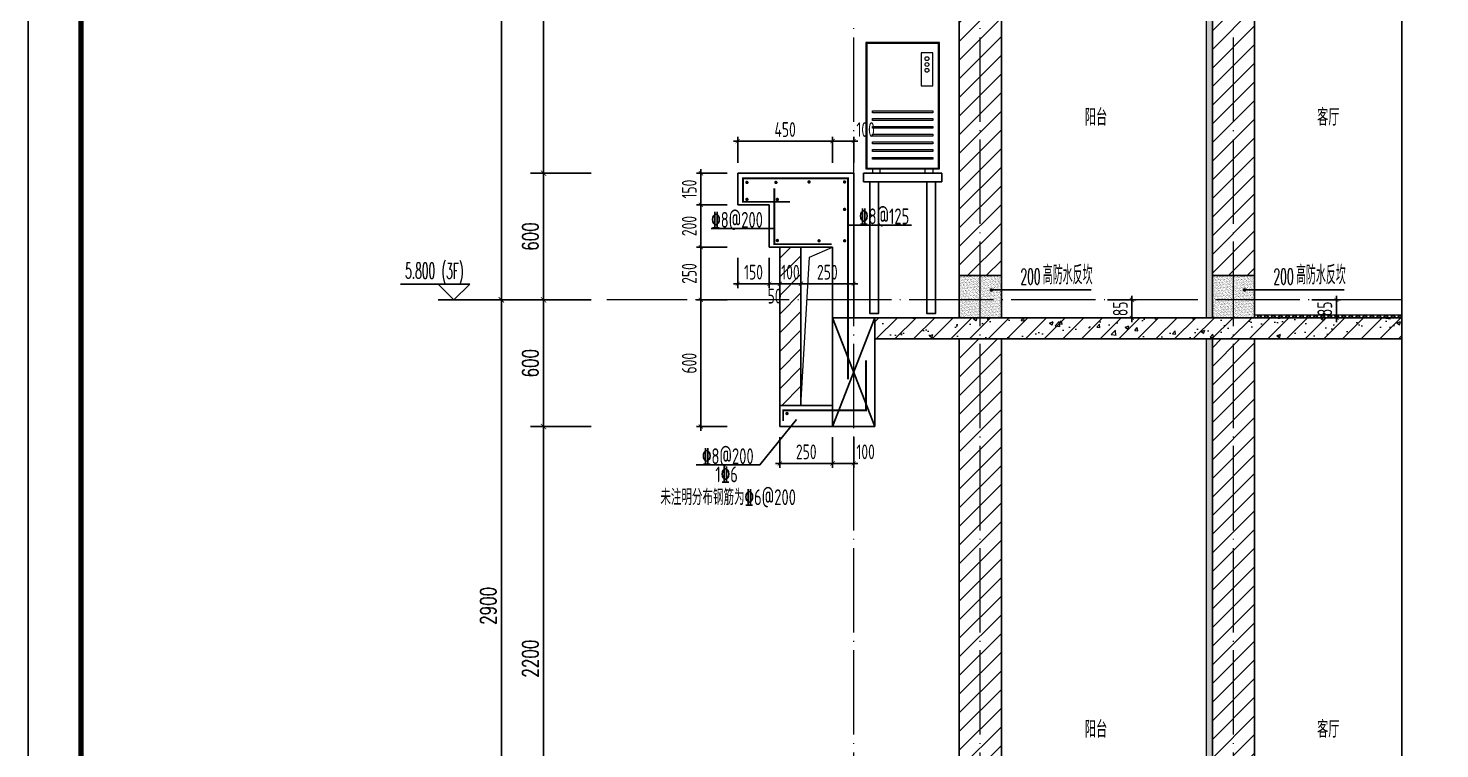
# Model space of a CAD drawing. Extents: x -461650 to 361314, y 245336 to 769729.
# Drawn here: x 254754 to 261445, y 663796 to 667210 of the extents above; entities that cross this region are included whole.
import ezdxf

# ---------------------------------------------------------------- set-up
doc = ezdxf.new("R2010")
doc.units = 0
doc.header["$LTSCALE"] = 1000
doc.linetypes.add('DOTE', pattern=[2.42, 2, -0.2, 0.02, -0.2])
doc.layers.get('0').update_dxf_attribs({"linetype": 'CONTINUOUS'})
doc.layers.get('DEFPOINTS').update_dxf_attribs({"linetype": 'CONTINUOUS'})
for name, color, linetype in [('DIM', 2, 'CONTINUOUS'), ('DIM_ELEV', 3, 'CONTINUOUS'), ('DIM_IDEN', 67, 'CONTINUOUS'), ('DIM_SYMB', 3, 'CONTINUOUS'), ('PUB_DIM', 3, 'CONTINUOUS'), ('PUB_TEXT', 2, 'CONTINUOUS'), ('REIN', 6, 'CONTINUOUS'), ('S-大样-砼线', 7, 'CONTINUOUS'), ('S-引出线', 40, 'CONTINUOUS'), ('TEXT', 2, 'CONTINUOUS'), ('WALL', 5, 'CONTINUOUS'), ('yichutu', 7, 'CONTINUOUS'), ('空调外机', 8, 'CONTINUOUS'), ('立面-看线', 251, 'CONTINUOUS')]:
    doc.layers.add(name, color=color, linetype=linetype)
for name, color, linetype, lineweight in [('DOTE', 19, 'DOTE', 9), ('PUB_HATCH', 8, 'CONTINUOUS', 9), ('图框', 9, 'CONTINUOUS', 18), ('平面-空调室外机', 143, 'CONTINUOUS', 9), ('立面-洞口示意', 152, 'CONTINUOUS', 13)]:
    doc.layers.add(name, color=color, linetype=linetype, lineweight=lineweight)
doc.styles.add('_TCH_DIM', font='SIMPLEX.shx', dxfattribs={"width": 0.7, "bigfont": 'GBCBIG.shx'})
doc.styles.add('_TCH_DIM_T3', font='SIMPLEX', dxfattribs={"width": 0.705882, "bigfont": 'GBCBIG'})
doc.styles.add('DIM_FONT_T3', font='SIMPLEX', dxfattribs={"width": 0.705882, "bigfont": 'GBCBIG'})
doc.styles.add('TSSD_DIMENSION', font='Tssdeng.shx', dxfattribs={"width": 0.7, "bigfont": 'tssdchn.shx'})
doc.styles.add('TSSD_REIN', font='tssdeng.shx', dxfattribs={"width": 0.7, "height": 300, "bigfont": 'tssdchn.shx'})
doc.dimstyles.new('_TCH_ARCH&&25', dxfattribs={"dimtxt": 74.375, "dimasz": 25, "dimexe": 62.5, "dimexo": 75, "dimgap": 25, "dimtad": 1, "dimdec": 0, "dimzin": 0, "dimdsep": 46, "dimtxsty": '_TCH_DIM_T3', "dimblk": 'ARCHTICK', "dimcen": 0.09, "dimclrt": 7, "dimazin": 0, "dimtfac": 1, "dimtdec": 0, "dimtix": 1, "dimtmove": 2, "dimatfit": 3, "dimldrblk": 'ARCHTICK', "dimfxl": 0, "dimtolj": 1, "dimtzin": 0, "dimarcsym": 0})
doc.dimstyles.new('TSSD_20_20', dxfattribs={"dimtxt": 60, "dimasz": 20, "dimexe": 20, "dimexo": 50, "dimgap": 20, "dimtad": 1, "dimdec": 0, "dimzin": 0, "dimdsep": 46, "dimtxsty": 'TSSD_DIMENSION', "dimblk": 'ARCHTICK', "dimblk1": 'ARCHTICK', "dimblk2": 'ARCHTICK', "dimcen": 0, "dimdle": 20, "dimclrt": 7, "dimadec": 0, "dimazin": 0, "dimtfac": 1, "dimtdec": 0, "dimtix": 1, "dimtmove": 2, "dimatfit": 3, "dimfxl": 0, "dimtolj": 1, "dimtzin": 0, "dimarcsym": 0})
pattern_1 = [(45, (-737876.647, 828610.89), (-44.1941915, 44.1941915), [])]

# ---------------------------------------------------------------- blocks, each defined once
blk = doc.blocks.new('GFDDDDRG')
at = {"layer": '图框'}
blk.add_lwpolyline([(923310, -107437), (923310, -159999), (893610, -159999), (893610, -107437)], close=True, dxfattribs=at)
blk.add_lwpolyline([(923310, -107437), (923310, -159999), (893610, -159999), (893610, -107437)], close=True, dxfattribs=at)
at = {"layer": '图框', "const_width": 50}
blk.add_lwpolyline([(894110, -159499), (922810, -159499), (922810, -108687), (894110, -108687)], close=True, dxfattribs=at)
blk = doc.blocks.new('kongtiao')
for p, q in [((-338.7, 49), (-338.7, -550.8)), ((11, 49), (-338.7, 49)), ((-334.1, 44.4), (-334.1, -546.2)), ((6.4, 44.4), (-334.1, 44.4)), ((6.4, -546.2), (6.4, 44.4)), ((11, -550.8), (11, 49)), ((-76.2, -0.5), (-76.2, -156.5)), ((-21.1, -0.5), (-76.2, -0.5)), ((-21.1, -156.5), (-21.1, -0.5)), ((-76.2, -156.5), (-21.1, -156.5)), ((-338.7, -550.8), (11, -550.8)), ((-334.1, -546.2), (6.4, -546.2)), ((-306.6, -550.8), (-306.6, -571.2)), ((-306.6, -571.2), (-269.8, -571.2)), ((-269.8, -571.2), (-269.8, -550.8)), ((-57.9, -571.2), (-57.9, -550.8)), ((-21.1, -571.2), (-57.9, -571.2)), ((-21.1, -550.8), (-21.1, -571.2))]:
    blk.add_line(p, q)
for points in [[(-306.6, -275.4), (-21.1, -275.4), (-21.1, -284.6), (-306.6, -284.6)], [(-306.6, -312.1), (-21.1, -312.1), (-21.1, -321.3), (-306.6, -321.3)], [(-306.6, -348.8), (-21.1, -348.8), (-21.1, -358), (-306.6, -358)], [(-306.6, -385.6), (-21.1, -385.6), (-21.1, -394.7), (-306.6, -394.7)], [(-306.6, -422.3), (-21.1, -422.3), (-21.1, -431.5), (-306.6, -431.5)], [(-306.6, -459), (-21.1, -459), (-21.1, -468.2), (-306.6, -468.2)], [(-306.6, -495.7), (-21.1, -495.7), (-21.1, -504.9), (-306.6, -504.9)]]:
    blk.add_lwpolyline(points, close=True)
for centre in [(-48.7, -28), (-48.7, -55.6), (-48.7, -83.1)]:
    blk.add_circle(centre, 9.18)
blk = doc.blocks.new('yct-1051-594-26275-14850-25-1002.0')
at = {"layer": 'yichutu', "color": 7}
blk.add_lwpolyline([(0, 0), (0, 14850), (26275, 14850), (26275, 0)], close=True, dxfattribs=at)
blk = doc.blocks.new('_ArchTick')
at = {"color": 0, "linetype": 'ByBlock', "const_width": 0.15}
blk.add_lwpolyline([(-0.5, -0.5), (0.5, 0.5)], dxfattribs=at)
blk = doc.blocks.new('*D1031')
at = {"layer": 'DEFPOINTS', "color": 0}
for p in [(258566.7, 666675.3), (258116.7, 666523), (258566.7, 666523)]:
    blk.add_point(p, dxfattribs=at)
at = {"layer": 'DIM', "color": 0, "lineweight": -2}
for p, q in [((258096.7, 666675.3), (258586.7, 666675.3)), ((258116.7, 666573), (258116.7, 666695.3)), ((258566.7, 666573), (258566.7, 666695.3))]:
    blk.add_line(p, q, dxfattribs=at)
at = {"layer": 'DIM', "color": 0, "lineweight": -2, "xscale": 20, "yscale": 20, "zscale": 20, "rotation": 180}
blk.add_blockref('_ArchTick', (258116.7, 666675.3), dxfattribs=at)
at = {"layer": 'DIM', "color": 0, "lineweight": -2, "xscale": 20, "yscale": 20, "zscale": 20}
blk.add_blockref('_ArchTick', (258566.7, 666675.3), dxfattribs=at)
at = {"layer": 'DIM', "color": 7, "insert": (258341.7, 666730.3), "char_height": 70, "attachment_point": 5, "style": 'TSSD_DIMENSION'}
blk.add_mtext('\\A1;450', dxfattribs=at)
blk = doc.blocks.new('*D1032')
at = {"layer": 'DEFPOINTS', "color": 0}
for p in [(258666.7, 666675.3), (258566.7, 666523), (258666.7, 666523)]:
    blk.add_point(p, dxfattribs=at)
at = {"layer": 'DIM', "color": 0, "lineweight": -2}
for p, q in [((258546.7, 666675.3), (258686.7, 666675.3)), ((258566.7, 666573), (258566.7, 666695.3)), ((258666.7, 666573), (258666.7, 666695.3))]:
    blk.add_line(p, q, dxfattribs=at)
at = {"layer": 'DIM', "color": 0, "lineweight": -2, "xscale": 20, "yscale": 20, "zscale": 20, "rotation": 180}
blk.add_blockref('_ArchTick', (258566.7, 666675.3), dxfattribs=at)
at = {"layer": 'DIM', "color": 0, "lineweight": -2, "xscale": 20, "yscale": 20, "zscale": 20}
blk.add_blockref('_ArchTick', (258666.7, 666675.3), dxfattribs=at)
at = {"layer": 'DIM', "color": 7, "insert": (258723.1, 666730.3), "char_height": 70, "attachment_point": 5, "style": 'TSSD_DIMENSION'}
blk.add_mtext('\\A1;100', dxfattribs=at)
blk = doc.blocks.new('*D1033')
at = {"layer": 'DEFPOINTS', "color": 0}
for p in [(258116.7, 666173), (258266.7, 666173), (258266.7, 665999.3)]:
    blk.add_point(p, dxfattribs=at)
at = {"layer": 'DIM', "color": 0, "lineweight": -2}
for p, q in [((258116.7, 666123), (258116.7, 665979.3)), ((258266.7, 666123), (258266.7, 665979.3)), ((258096.7, 665999.3), (258286.7, 665999.3))]:
    blk.add_line(p, q, dxfattribs=at)
at = {"layer": 'DIM', "color": 0, "lineweight": -2, "xscale": 20, "yscale": 20, "zscale": 20, "rotation": 180}
blk.add_blockref('_ArchTick', (258116.7, 665999.3), dxfattribs=at)
at = {"layer": 'DIM', "color": 0, "lineweight": -2, "xscale": 20, "yscale": 20, "zscale": 20}
blk.add_blockref('_ArchTick', (258266.7, 665999.3), dxfattribs=at)
at = {"layer": 'DIM', "color": 7, "insert": (258191.7, 666054.3), "char_height": 70, "attachment_point": 5, "style": 'TSSD_DIMENSION'}
blk.add_mtext('\\A1;150', dxfattribs=at)
blk = doc.blocks.new('*D1034')
at = {"layer": 'DEFPOINTS', "color": 0}
for p in [(258266.7, 666173), (258316.7, 666173), (258316.7, 665999.3)]:
    blk.add_point(p, dxfattribs=at)
at = {"layer": 'DIM', "color": 0, "lineweight": -2}
for p, q in [((258266.7, 666123), (258266.7, 665979.3)), ((258316.7, 666123), (258316.7, 665979.3)), ((258246.7, 665999.3), (258336.7, 665999.3))]:
    blk.add_line(p, q, dxfattribs=at)
at = {"layer": 'DIM', "color": 0, "lineweight": -2, "xscale": 20, "yscale": 20, "zscale": 20, "rotation": 180}
blk.add_blockref('_ArchTick', (258266.7, 665999.3), dxfattribs=at)
at = {"layer": 'DIM', "color": 0, "lineweight": -2, "xscale": 20, "yscale": 20, "zscale": 20}
blk.add_blockref('_ArchTick', (258316.7, 665999.3), dxfattribs=at)
at = {"layer": 'DIM', "color": 7, "insert": (258291.7, 665940.9), "char_height": 70, "attachment_point": 5, "style": 'TSSD_DIMENSION'}
blk.add_mtext('\\A1;50', dxfattribs=at)
blk = doc.blocks.new('*D1035')
at = {"layer": 'DEFPOINTS', "color": 0}
for p in [(258316.7, 666173), (258416.7, 666173), (258416.7, 665999.3)]:
    blk.add_point(p, dxfattribs=at)
at = {"layer": 'DIM', "color": 0, "lineweight": -2}
for p, q in [((258316.7, 666123), (258316.7, 665979.3)), ((258416.7, 666123), (258416.7, 665979.3)), ((258316.7, 665999.3), (258296.7, 665999.3)), ((258316.7, 665999.3), (258416.7, 665999.3)), ((258416.7, 665999.3), (258436.7, 665999.3))]:
    blk.add_line(p, q, dxfattribs=at)
at = {"layer": 'DIM', "color": 0, "lineweight": -2, "xscale": 20, "yscale": 20, "zscale": 20}
blk.add_blockref('_ArchTick', (258316.7, 665999.3), dxfattribs=at)
at = {"layer": 'DIM', "color": 0, "lineweight": -2, "xscale": 20, "yscale": 20, "zscale": 20, "rotation": 180}
blk.add_blockref('_ArchTick', (258416.7, 665999.3), dxfattribs=at)
at = {"layer": 'DIM', "color": 7, "insert": (258366.7, 666054.3), "char_height": 70, "attachment_point": 5, "style": 'TSSD_DIMENSION'}
blk.add_mtext('\\A1;100', dxfattribs=at)
blk = doc.blocks.new('*D1036')
at = {"layer": 'DEFPOINTS', "color": 0}
for p in [(258416.7, 666173), (258666.7, 666173), (258666.7, 665999.3)]:
    blk.add_point(p, dxfattribs=at)
at = {"layer": 'DIM', "color": 0, "lineweight": -2}
for p, q in [((258416.7, 666123), (258416.7, 665979.3)), ((258666.7, 666123), (258666.7, 665979.3)), ((258396.7, 665999.3), (258686.7, 665999.3))]:
    blk.add_line(p, q, dxfattribs=at)
at = {"layer": 'DIM', "color": 0, "lineweight": -2, "xscale": 20, "yscale": 20, "zscale": 20, "rotation": 180}
blk.add_blockref('_ArchTick', (258416.7, 665999.3), dxfattribs=at)
at = {"layer": 'DIM', "color": 0, "lineweight": -2, "xscale": 20, "yscale": 20, "zscale": 20}
blk.add_blockref('_ArchTick', (258666.7, 665999.3), dxfattribs=at)
at = {"layer": 'DIM', "color": 7, "insert": (258541.7, 666054.3), "char_height": 70, "attachment_point": 5, "style": 'TSSD_DIMENSION'}
blk.add_mtext('\\A1;250', dxfattribs=at)
blk = doc.blocks.new('*D1037')
at = {"layer": 'DEFPOINTS', "color": 0}
for p in [(258316.7, 665323), (258566.7, 665323), (258566.7, 665147.9)]:
    blk.add_point(p, dxfattribs=at)
at = {"layer": 'DIM', "color": 0, "lineweight": -2}
for p, q in [((258316.7, 665273), (258316.7, 665127.9)), ((258566.7, 665273), (258566.7, 665127.9)), ((258296.7, 665147.9), (258586.7, 665147.9))]:
    blk.add_line(p, q, dxfattribs=at)
at = {"layer": 'DIM', "color": 0, "lineweight": -2, "xscale": 20, "yscale": 20, "zscale": 20, "rotation": 180}
blk.add_blockref('_ArchTick', (258316.7, 665147.9), dxfattribs=at)
at = {"layer": 'DIM', "color": 0, "lineweight": -2, "xscale": 20, "yscale": 20, "zscale": 20}
blk.add_blockref('_ArchTick', (258566.7, 665147.9), dxfattribs=at)
at = {"layer": 'DIM', "color": 7, "insert": (258441.7, 665202.9), "char_height": 70, "attachment_point": 5, "style": 'TSSD_DIMENSION'}
blk.add_mtext('\\A1;250', dxfattribs=at)
blk = doc.blocks.new('*D1038')
at = {"layer": 'DEFPOINTS', "color": 0}
for p in [(258566.7, 665323), (258666.7, 665323), (258666.7, 665147.9)]:
    blk.add_point(p, dxfattribs=at)
at = {"layer": 'DIM', "color": 0, "lineweight": -2}
for p, q in [((258566.7, 665273), (258566.7, 665127.9)), ((258666.7, 665273), (258666.7, 665127.9)), ((258546.7, 665147.9), (258686.7, 665147.9))]:
    blk.add_line(p, q, dxfattribs=at)
at = {"layer": 'DIM', "color": 0, "lineweight": -2, "xscale": 20, "yscale": 20, "zscale": 20, "rotation": 180}
blk.add_blockref('_ArchTick', (258566.7, 665147.9), dxfattribs=at)
at = {"layer": 'DIM', "color": 0, "lineweight": -2, "xscale": 20, "yscale": 20, "zscale": 20}
blk.add_blockref('_ArchTick', (258666.7, 665147.9), dxfattribs=at)
at = {"layer": 'DIM', "color": 7, "insert": (258723.2, 665202.9), "char_height": 70, "attachment_point": 5, "style": 'TSSD_DIMENSION'}
blk.add_mtext('\\A1;100', dxfattribs=at)
blk = doc.blocks.new('*D1039')
at = {"layer": 'DEFPOINTS', "color": 0}
for p in [(257942.1, 666523), (258116.7, 666523), (258116.7, 666373)]:
    blk.add_point(p, dxfattribs=at)
at = {"layer": 'DIM', "color": 0, "lineweight": -2}
for p, q in [((257942.1, 666353), (257942.1, 666543)), ((258066.7, 666523), (257922.1, 666523)), ((258066.7, 666373), (257922.1, 666373))]:
    blk.add_line(p, q, dxfattribs=at)
at = {"layer": 'DIM', "color": 0, "lineweight": -2, "xscale": 20, "yscale": 20, "zscale": 20}
for p, rotation in [((257942.1, 666523), 90), ((257942.1, 666373), 270)]:
    blk.add_blockref('_ArchTick', p, dxfattribs=dict(at, rotation=rotation))
at = {"layer": 'DIM', "color": 7, "insert": (257887.1, 666448), "char_height": 70, "attachment_point": 5, "rotation": 90, "style": 'TSSD_DIMENSION'}
blk.add_mtext('\\A1;150', dxfattribs=at)
blk = doc.blocks.new('*D1040')
at = {"layer": 'DEFPOINTS', "color": 0}
for p in [(257942.1, 666373), (258116.7, 666373), (258116.7, 666173)]:
    blk.add_point(p, dxfattribs=at)
at = {"layer": 'DIM', "color": 0, "lineweight": -2}
for p, q in [((258066.7, 666373), (257922.1, 666373)), ((257942.1, 666153), (257942.1, 666393)), ((258066.7, 666173), (257922.1, 666173))]:
    blk.add_line(p, q, dxfattribs=at)
at = {"layer": 'DIM', "color": 0, "lineweight": -2, "xscale": 20, "yscale": 20, "zscale": 20}
for p, rotation in [((257942.1, 666373), 90), ((257942.1, 666173), 270)]:
    blk.add_blockref('_ArchTick', p, dxfattribs=dict(at, rotation=rotation))
at = {"layer": 'DIM', "color": 7, "insert": (257887.1, 666273), "char_height": 70, "attachment_point": 5, "rotation": 90, "style": 'TSSD_DIMENSION'}
blk.add_mtext('\\A1;200', dxfattribs=at)
blk = doc.blocks.new('*D1041')
at = {"layer": 'DEFPOINTS', "color": 0}
for p in [(257942.1, 666173), (258116.7, 666173), (258116.7, 665923)]:
    blk.add_point(p, dxfattribs=at)
at = {"layer": 'DIM', "color": 0, "lineweight": -2}
for p, q in [((258066.7, 666173), (257922.1, 666173)), ((257942.1, 665903), (257942.1, 666193)), ((258066.7, 665923), (257922.1, 665923))]:
    blk.add_line(p, q, dxfattribs=at)
at = {"layer": 'DIM', "color": 0, "lineweight": -2, "xscale": 20, "yscale": 20, "zscale": 20}
for p, rotation in [((257942.1, 666173), 90), ((257942.1, 665923), 270)]:
    blk.add_blockref('_ArchTick', p, dxfattribs=dict(at, rotation=rotation))
at = {"layer": 'DIM', "color": 7, "insert": (257887.1, 666048), "char_height": 70, "attachment_point": 5, "rotation": 90, "style": 'TSSD_DIMENSION'}
blk.add_mtext('\\A1;250', dxfattribs=at)
blk = doc.blocks.new('*D1042')
at = {"layer": 'DEFPOINTS', "color": 0}
for p in [(257942.1, 665923), (258116.7, 665923), (258116.7, 665323)]:
    blk.add_point(p, dxfattribs=at)
at = {"layer": 'DIM', "color": 0, "lineweight": -2}
for p, q in [((257942.1, 665303), (257942.1, 665943)), ((258066.7, 665923), (257922.1, 665923)), ((258066.7, 665323), (257922.1, 665323))]:
    blk.add_line(p, q, dxfattribs=at)
at = {"layer": 'DIM', "color": 0, "lineweight": -2, "xscale": 20, "yscale": 20, "zscale": 20}
for p, rotation in [((257942.1, 665923), 90), ((257942.1, 665323), 270)]:
    blk.add_blockref('_ArchTick', p, dxfattribs=dict(at, rotation=rotation))
at = {"layer": 'DIM', "color": 7, "insert": (257887.1, 665623), "char_height": 70, "attachment_point": 5, "rotation": 90, "style": 'TSSD_DIMENSION'}
blk.add_mtext('\\A1;600', dxfattribs=at)
blk = doc.blocks.new('*D1049')
at = {"layer": 'DEFPOINTS', "color": 0}
for p in [(259819.4, 665923), (259985.3, 665923), (259819.4, 665838)]:
    blk.add_point(p, dxfattribs=at)
at = {"layer": 'DIM', "color": 0, "lineweight": -2}
for p, q in [((259985.3, 665923), (259985.3, 665943)), ((259869.4, 665923), (260005.3, 665923)), ((259985.3, 665838), (259985.3, 665923)), ((259869.4, 665838), (260005.3, 665838)), ((259985.3, 665838), (259985.3, 665818))]:
    blk.add_line(p, q, dxfattribs=at)
at = {"layer": 'DIM', "color": 0, "lineweight": -2, "xscale": 20, "yscale": 20, "zscale": 20}
for p, rotation in [((259985.3, 665923), 270), ((259985.3, 665838), 90)]:
    blk.add_blockref('_ArchTick', p, dxfattribs=dict(at, rotation=rotation))
at = {"layer": 'DIM', "color": 7, "insert": (259930.3, 665880.5), "char_height": 70, "attachment_point": 5, "rotation": 90, "style": 'TSSD_DIMENSION'}
blk.add_mtext('\\A1;85', dxfattribs=at)
blk = doc.blocks.new('*D1050')
at = {"layer": 'DEFPOINTS', "color": 0}
for p in [(260788.7, 665923), (260954.6, 665923), (260788.7, 665838)]:
    blk.add_point(p, dxfattribs=at)
at = {"layer": 'DIM', "color": 0, "lineweight": -2}
for p, q in [((260954.6, 665923), (260954.6, 665943)), ((260838.7, 665923), (260974.6, 665923)), ((260954.6, 665838), (260954.6, 665923)), ((260838.7, 665838), (260974.6, 665838)), ((260954.6, 665838), (260954.6, 665818))]:
    blk.add_line(p, q, dxfattribs=at)
at = {"layer": 'DIM', "color": 0, "lineweight": -2, "xscale": 20, "yscale": 20, "zscale": 20}
for p, rotation in [((260954.6, 665923), 270), ((260954.6, 665838), 90)]:
    blk.add_blockref('_ArchTick', p, dxfattribs=dict(at, rotation=rotation))
at = {"layer": 'DIM', "color": 7, "insert": (260899.6, 665880.5), "char_height": 70, "attachment_point": 5, "rotation": 90, "style": 'TSSD_DIMENSION'}
blk.add_mtext('\\A1;85', dxfattribs=at)
blk = doc.blocks.new('*D1101')
at = {"layer": 'DEFPOINTS', "color": 0}
for p in [(257196.5, 665323), (257496.5, 665323), (257496.5, 663123)]:
    blk.add_point(p, dxfattribs=at)
at = {"layer": 'PUB_DIM', "color": 0, "lineweight": -2}
for p, q in [((257421.5, 665323), (257134, 665323)), ((257196.5, 663123), (257196.5, 665323)), ((257421.5, 663123), (257134, 663123))]:
    blk.add_line(p, q, dxfattribs=at)
at = {"layer": 'PUB_DIM', "color": 0, "lineweight": -2, "xscale": 25, "yscale": 25, "zscale": 25}
for p, rotation in [((257196.5, 665323), 90), ((257196.5, 663123), 270)]:
    blk.add_blockref('_ArchTick', p, dxfattribs=dict(at, rotation=rotation))
at = {"layer": 'PUB_DIM', "color": 7, "insert": (257134.3, 664223), "char_height": 74.38, "attachment_point": 5, "rotation": 90, "style": '_TCH_DIM_T3'}
blk.add_mtext('\\A1;2200', dxfattribs=at)
blk = doc.blocks.new('*D1102')
at = {"layer": 'DEFPOINTS', "color": 0}
for p in [(257196.5, 665923), (257496.5, 665923), (257496.5, 665323)]:
    blk.add_point(p, dxfattribs=at)
at = {"layer": 'PUB_DIM', "color": 0, "lineweight": -2}
for p, q in [((257421.5, 665923), (257134, 665923)), ((257196.5, 665323), (257196.5, 665923)), ((257421.5, 665323), (257134, 665323))]:
    blk.add_line(p, q, dxfattribs=at)
at = {"layer": 'PUB_DIM', "color": 0, "lineweight": -2, "xscale": 25, "yscale": 25, "zscale": 25}
for p, rotation in [((257196.5, 665923), 90), ((257196.5, 665323), 270)]:
    blk.add_blockref('_ArchTick', p, dxfattribs=dict(at, rotation=rotation))
at = {"layer": 'PUB_DIM', "color": 7, "insert": (257134.3, 665623), "char_height": 74.38, "attachment_point": 5, "rotation": 90, "style": '_TCH_DIM_T3'}
blk.add_mtext('\\A1;600', dxfattribs=at)
blk = doc.blocks.new('*D1103')
at = {"layer": 'DEFPOINTS', "color": 0}
for p in [(257196.5, 666523), (257496.5, 666523), (257496.5, 665923)]:
    blk.add_point(p, dxfattribs=at)
at = {"layer": 'PUB_DIM', "color": 0, "lineweight": -2}
for p, q in [((257421.5, 666523), (257134, 666523)), ((257196.5, 665923), (257196.5, 666523)), ((257421.5, 665923), (257134, 665923))]:
    blk.add_line(p, q, dxfattribs=at)
at = {"layer": 'PUB_DIM', "color": 0, "lineweight": -2, "xscale": 25, "yscale": 25, "zscale": 25}
for p, rotation in [((257196.5, 666523), 90), ((257196.5, 665923), 270)]:
    blk.add_blockref('_ArchTick', p, dxfattribs=dict(at, rotation=rotation))
at = {"layer": 'PUB_DIM', "color": 7, "insert": (257134.3, 666223), "char_height": 74.38, "attachment_point": 5, "rotation": 90, "style": '_TCH_DIM_T3'}
blk.add_mtext('\\A1;600', dxfattribs=at)
blk = doc.blocks.new('*D1104')
at = {"layer": 'DEFPOINTS', "color": 0}
for p in [(257196.5, 668223), (257496.5, 668223), (257496.5, 666523)]:
    blk.add_point(p, dxfattribs=at)
at = {"layer": 'PUB_DIM', "color": 0, "lineweight": -2}
for p, q in [((257421.5, 668223), (257134, 668223)), ((257196.5, 666523), (257196.5, 668223)), ((257421.5, 666523), (257134, 666523))]:
    blk.add_line(p, q, dxfattribs=at)
at = {"layer": 'PUB_DIM', "color": 0, "lineweight": -2, "xscale": 25, "yscale": 25, "zscale": 25}
for p, rotation in [((257196.5, 668223), 90), ((257196.5, 666523), 270)]:
    blk.add_blockref('_ArchTick', p, dxfattribs=dict(at, rotation=rotation))
at = {"layer": 'PUB_DIM', "color": 7, "insert": (257134.3, 667373), "char_height": 74.38, "attachment_point": 5, "rotation": 90, "style": '_TCH_DIM_T3'}
blk.add_mtext('\\A1;1700', dxfattribs=at)
blk = doc.blocks.new('*D1118')
at = {"layer": 'DEFPOINTS', "color": 0}
for p in [(256996.5, 665923), (257496.5, 665923), (257496.5, 663023)]:
    blk.add_point(p, dxfattribs=at)
at = {"layer": 'PUB_DIM', "color": 0, "lineweight": -2}
for p, q in [((257421.5, 665923), (256934, 665923)), ((256996.5, 663023), (256996.5, 665923)), ((257421.5, 663023), (256934, 663023))]:
    blk.add_line(p, q, dxfattribs=at)
at = {"layer": 'PUB_DIM', "color": 0, "lineweight": -2, "xscale": 25, "yscale": 25, "zscale": 25}
for p, rotation in [((256996.5, 665923), 90), ((256996.5, 663023), 270)]:
    blk.add_blockref('_ArchTick', p, dxfattribs=dict(at, rotation=rotation))
at = {"layer": 'PUB_DIM', "color": 7, "insert": (256934.3, 664473), "char_height": 74.38, "attachment_point": 5, "rotation": 90, "style": '_TCH_DIM_T3'}
blk.add_mtext('\\A1;2900', dxfattribs=at)
blk = doc.blocks.new('*D1119')
at = {"layer": 'DEFPOINTS', "color": 0}
for p in [(256996.5, 668823), (257496.5, 668823), (257496.5, 665923)]:
    blk.add_point(p, dxfattribs=at)
at = {"layer": 'PUB_DIM', "color": 0, "lineweight": -2}
for p, q in [((257421.5, 668823), (256934, 668823)), ((256996.5, 665923), (256996.5, 668823)), ((257421.5, 665923), (256934, 665923))]:
    blk.add_line(p, q, dxfattribs=at)
at = {"layer": 'PUB_DIM', "color": 0, "lineweight": -2, "xscale": 25, "yscale": 25, "zscale": 25}
for p, rotation in [((256996.5, 668823), 90), ((256996.5, 665923), 270)]:
    blk.add_blockref('_ArchTick', p, dxfattribs=dict(at, rotation=rotation))
at = {"layer": 'PUB_DIM', "color": 7, "insert": (256934.3, 667373), "char_height": 74.38, "attachment_point": 5, "rotation": 90, "style": '_TCH_DIM_T3'}
blk.add_mtext('\\A1;2900', dxfattribs=at)
blk = doc.blocks.new('20210810.12105273')
at = {"layer": 'REIN', "const_width": 9}
for points in [[(67788.7, -102597.6), (67566.6, -102597.6), (67566.6, -102486.3), (68064.3, -102486.3), (68064.3, -103438.9)], [(67714.9, -102534.6), (67714.9, -102798.3), (67987.2, -102798.3)], [(67756.7, -103636.2), (67756.7, -103585.8), (68148.8, -103585.8), (68148.8, -103348.9)]]:
    blk.add_lwpolyline(points, dxfattribs=at)
at = {"layer": 'REIN', "const_width": 8}
for points in [[(67580.8, -102505.9, 1), (67588.8, -102505.9, 1)], [(67718.3, -102505.9, 1), (67726.3, -102505.9, 1)], [(67875.2, -102503.6, 1), (67883.2, -102503.6, 1)], [(68043.7, -102503.6, 1), (68051.7, -102503.6, 1)], [(67580.8, -102586.3, 1), (67588.8, -102586.3, 1)], [(67725, -102586.3, 1), (67733, -102586.3, 1)], [(68043.7, -102633.7, 1), (68051.7, -102633.7, 1)], [(67725, -102781, 1), (67733, -102781, 1)], [(67922.9, -102782.5, 1), (67930.9, -102782.5, 1)], [(68043.7, -102782.5, 1), (68051.7, -102782.5, 1)], [(67770.7, -103600.9, 1), (67778.7, -103600.9, 1)]]:
    blk.add_lwpolyline(points, format="xyb", close=True, dxfattribs=at)
at = {"layer": 'S-大样-砼线'}
for p, q in [((67991, -103147.4), (68191, -103662.4)), ((68191, -103147.4), (67991, -103662.4))]:
    blk.add_line(p, q, dxfattribs=at)
blk.add_lwpolyline([(68191, -103147.4), (67991, -103147.4), (67991, -103662.4), (68191, -103662.4)], close=True, dxfattribs=at)
at = {"layer": 'S-引出线'}
for p, q in [((67414.8, -102724.7), (67714.9, -102724.7)), ((68064.3, -102708.3), (68364.4, -102708.3))]:
    blk.add_line(p, q, dxfattribs=at)
blk.add_lwpolyline([(67820.4, -103630), (67646.7, -103843.4), (67343.7, -103843.4)], dxfattribs=at)
at = {"layer": 'TEXT', "style": 'TSSD_REIN', "width": 0.7}
for s, p in [('%%1328@200', (67415.6, -102720.6)), ('%%1328@125', (68116.4, -102704.2)), ('%%1328@200', (67371.7, -103840.7)), ('1%%1326', (67435.5, -103926.9)), ('未注明分布钢筋为%%1326@200', (67174.6, -104035))]:
    blk.add_text(s, height=75, rotation=0, dxfattribs=at).set_placement(p)

msp = doc.modelspace()

# ---------------------------------------------------------------- hatches: boundary and pattern name
at = {"layer": 'PUB_HATCH'}
h = msp.add_hatch(dxfattribs=at)
h.set_pattern_fill('普通砖', color=256, scale=25, style=0)
h.set_pattern_definition(pattern_1)
h.paths.add_polyline_path([(259366.69, 666037.98), (259366.69, 668637.98), (259166.69, 668637.98), (259166.69, 666037.98)])
h = msp.add_hatch(dxfattribs=at)
h.set_pattern_fill('普通砖', color=256, scale=25, style=0)
h.set_pattern_definition(pattern_1)
h.paths.add_polyline_path([(260566.69, 666037.98), (260566.69, 668637.98), (260366.69, 668637.98), (260366.69, 666037.98)])
h = msp.add_hatch(dxfattribs=at)
h.set_pattern_fill('普通砖', color=256, scale=25, style=0)
h.set_pattern_definition(pattern_1)
h.paths.add_polyline_path([(258416.69, 666172.98), (258316.69, 666172.98), (258316.69, 665423.02), (258416.69, 665423.02)])
h = msp.add_hatch(dxfattribs=at)
h.set_pattern_fill('钢筋混凝土', color=256, scale=25, style=0)
h.set_pattern_definition([(45, (-737876.647, 828566.014), (-44.194174, 44.194174), []), (50, (-737876.65, 828566.01), (179.315046, -15.688034), [18.75, -206.25]), (355, (-737876.65, 828566.01), (-34.687833, 188.048033), [15, -165]), (100.4514, (-737861.7, 828564.7), (144.627345, 172.359886), [15.935047, -175.285528]), (46.1842, (-737876.65, 828616.01), (266.81026, -41.379754), [28.125, -309.375]), (96.6356, (-737854.4, 828612.57), (233.665676, 243.52947), [23.90257, -262.92825]), (351.1842, (-737876.65, 828616.01), (233.66549, 243.52965), [22.5, -247.5]), (21, (-737851.65, 828603.51), (149.226763, -100.654723), [18.75, -206.25]), (326, (-737851.65, 828603.51), (60.828833, 181.28751), [15, -165]), (71.4514, (-737839.21, 828595.13), (210.055657, 80.632624), [15.935047, -175.285528]), (37.5, (-737876.647, 828566.014), (3.039964, 83.2234635), [0, -163, 0, -167.5, 0, -165.625]), (7.5, (-737876.65, 828566.01), (65.767384, 98.602928), [0, -95.5, 0, -159.25, 0, -63.125]), (327.5, (-737932.397, 828566.014), (133.455609, -5.638718), [0, -62.5, 0, -195, 0, -258.75]), (317.5, (-737957.4, 828566.01), (145.796542, 25.026246), [0, -81.25, 0, -129.5, 0, -183.75])])
h.paths.add_polyline_path([(258766.69, 665837.98), (258766.69, 665737.98), (261265.21, 665737.98), (261265.21, 665837.98)])
h = msp.add_hatch(dxfattribs=at)
h.set_pattern_fill('普通砖', color=256, scale=25, style=0)
h.set_pattern_definition(pattern_1)
h.paths.add_polyline_path([(259366.69, 663137.98), (259366.69, 665737.98), (259166.69, 665737.98), (259166.69, 663137.98)])
h = msp.add_hatch(dxfattribs=at)
h.set_pattern_fill('普通砖', color=256, scale=25, style=0)
h.set_pattern_definition(pattern_1)
h.paths.add_polyline_path([(260566.69, 663137.98), (260566.69, 665737.98), (260366.69, 665737.98), (260366.69, 663137.98)])
at = {"layer": '立面-看线'}
h = msp.add_hatch(dxfattribs=at)
h.set_pattern_fill('HONEY', color=256, scale=7, angle=90)
h.set_pattern_definition([(90, (645728.638, -135330.257), (-9.623705, 16.66875), [11.1125, -22.225]), (210, (645728.638, -135330.257), (-9.62370845, -16.66874801), [11.1125, -22.225]), (150, (645728.638, -135330.257), (-19.24741345, 1.99e-06), [-22.225, 11.1125])])
edge = h.paths.add_edge_path()
edge.add_line((260339.37, 665837.98), (260366.69, 665837.98))
edge.add_line((260366.69, 665837.98), (260366.69, 668637.98))
edge.add_line((260366.69, 668637.98), (260336.69, 668637.98))
edge.add_line((260336.69, 668637.98), (260336.69, 665837.98))
h = msp.add_hatch(dxfattribs=at)
h.set_pattern_fill('碎沙', color=256, scale=4)
h.set_pattern_definition([(37.5, (-541886.5546, 280476.03), (-0.32000626, 9.78826475), [0, -7.7216, 0, -8.636, 0, -8.255]), (7.5, (-541886.555, 280476.03), (8.99046566, 14.33650201), [0, -4.1656, 0, -6.9596, 0, -2.667]), (327.5, (-541892.803, 280476.03), (15.819847405, 0.02874369), [0, -2.54, 0, -9.144, 0, -11.938]), (317.5, (-541892.803, 280476.03), (15.27112905, 4.45858647), [0, -1.27, 0, -5.9944, 0, -6.858])])
h.paths.add_polyline_path([(259166.69, 665837.98), (259366.69, 665837.98), (259366.69, 666037.98), (259166.69, 666037.98)])
h = msp.add_hatch(dxfattribs=at)
h.set_pattern_fill('碎沙', color=256, scale=4)
h.set_pattern_definition([(37.5, (-540686.5546, 280476.03), (-0.32000626, 9.78826475), [0, -7.7216, 0, -8.636, 0, -8.255]), (7.5, (-540686.555, 280476.03), (8.99046566, 14.33650201), [0, -4.1656, 0, -6.9596, 0, -2.667]), (327.5, (-540692.803, 280476.03), (15.819847405, 0.02874369), [0, -2.54, 0, -9.144, 0, -11.938]), (317.5, (-540692.803, 280476.03), (15.27112905, 4.45858647), [0, -1.27, 0, -5.9944, 0, -6.858])])
h.paths.add_polyline_path([(260366.69, 665837.98), (260566.69, 665837.98), (260566.69, 666037.98), (260366.69, 666037.98)])
h = msp.add_hatch(dxfattribs=at)
h.set_pattern_fill('HONEY', color=256, scale=7)
h.set_pattern_definition([(0, (-540782.584, 280476.03), (16.66875, 9.623705), [11.1125, -22.225]), (120, (-540782.584, 280476.03), (-16.66874801, 9.62370845), [11.1125, -22.225]), (60, (-540782.584, 280476.03), (1.99e-06, 19.24741345), [-22.225, 11.1125])])
h.paths.add_polyline_path([(261265.21, 665852.98), (260566.69, 665852.98), (260566.69, 665837.98), (261265.21, 665837.98)])
h = msp.add_hatch(dxfattribs=at)
h.set_pattern_fill('HONEY', color=256, scale=7, angle=90)
h.set_pattern_definition([(90, (645728.638, -138230.257), (-9.623705, 16.66875), [11.1125, -22.225]), (210, (645728.638, -138230.257), (-9.62370845, -16.66874801), [11.1125, -22.225]), (150, (645728.638, -138230.257), (-19.24741345, 1.99e-06), [-22.225, 11.1125])])
edge = h.paths.add_edge_path()
edge.add_line((260339.37, 662937.98), (260366.69, 662937.98))
edge.add_line((260366.69, 662937.98), (260366.69, 665737.98))
edge.add_line((260366.69, 665737.98), (260336.69, 665737.98))
edge.add_line((260336.69, 665737.98), (260336.69, 662937.98))

# ---------------------------------------------------------------- linework, layer by layer
at = {"layer": 'DIM_ELEV', "color": 1}
for p, q in [((256846.49, 665997.98), (256518.49, 665997.98)), ((256771.49, 665922.98), (256696.49, 665997.98)), ((256771.49, 665922.98), (256846.49, 665997.98)), ((257196.49, 665922.98), (256696.49, 665922.98))]:
    msp.add_line(p, q, dxfattribs=at)
at = {"layer": 'DIM_IDEN'}
for p, q in [((259319.13, 665970.27), (259433.5, 665970.27)), ((259433.5, 665970.27), (259792.05, 665970.27)), ((260519.13, 665970.27), (260633.5, 665970.27)), ((260633.5, 665970.27), (260992.05, 665970.27))]:
    msp.add_line(p, q, dxfattribs=at)
at = {"layer": 'DIM_IDEN', "const_width": 8.33}
for points in [[(259314.96, 665970.27, 1), (259323.29, 665970.27, 1)], [(260514.96, 665970.27, 1), (260523.29, 665970.27, 1)]]:
    msp.add_lwpolyline(points, format="xyb", close=True, dxfattribs=at)
at = {"layer": 'DIM_SYMB'}
msp.add_lwpolyline([(261265.21, 678042.98), (261265.21, 668411.11), (261317.71, 668392), (261212.71, 668373.48), (261265.21, 668354.86), (261265.21, 658722.98)], dxfattribs=at)
at = {"layer": 'DOTE', "color": 1, "linetype": 'DOTE', "ltscale": 0.2}
for p, q in [((258666.69, 659022.98), (258666.69, 678622.98)), ((259266.69, 659022.98), (259266.69, 678622.98)), ((260466.69, 659022.98), (260466.69, 678622.98)), ((261265.21, 665922.98), (257496.49, 665922.98))]:
    msp.add_line(p, q, dxfattribs=at)
at = {"layer": 'PUB_HATCH', "color": 215}
for p, q in [((260336.69, 668637.98), (260336.69, 665837.98)), ((260566.69, 665852.98), (261265.21, 665852.98)), ((260336.69, 665737.98), (260336.69, 662937.98))]:
    msp.add_line(p, q, dxfattribs=at)
at = {"layer": 'WALL'}
for p, q in [((259166.69, 666037.98), (259166.69, 668637.98)), ((259366.69, 666037.98), (259366.69, 668637.98)), ((260366.69, 666037.98), (260366.69, 668637.98)), ((260566.69, 666037.98), (260566.69, 668637.98)), ((258666.69, 666523.02), (258116.69, 666523.02)), ((258116.69, 666523.02), (258116.69, 666373.02)), ((258666.69, 665837.98), (258666.69, 666523.02)), ((258116.69, 666373.02), (258266.69, 666373.02)), ((258266.69, 666373.02), (258266.69, 666172.98)), ((258266.69, 666172.98), (258566.69, 666172.98)), ((258316.69, 666172.98), (258316.69, 665423.02)), ((258416.69, 666172.98), (258416.69, 665423.02)), ((258566.69, 666172.98), (258566.69, 665423.02)), ((259166.69, 666037.98), (259366.69, 666037.98)), ((260366.69, 666037.98), (260566.69, 666037.98)), ((258766.69, 665837.98), (258666.69, 665837.98)), ((261265.21, 665837.98), (258766.69, 665837.98)), ((261265.21, 665737.98), (261265.21, 665837.98)), ((261265.21, 665737.98), (258766.69, 665737.98)), ((258766.69, 665323.06), (258766.69, 665737.98)), ((259166.69, 663137.98), (259166.69, 665737.98)), ((259166.69, 665737.98), (259366.69, 665737.98)), ((259366.69, 663137.98), (259366.69, 665737.98)), ((260366.69, 663137.98), (260366.69, 665737.98)), ((260366.69, 665737.98), (260566.69, 665737.98)), ((260566.69, 663137.98), (260566.69, 665737.98)), ((258566.69, 665423.02), (258316.69, 665423.02)), ((258316.69, 665423.02), (258316.69, 665323.06)), ((258316.69, 665323.06), (258766.69, 665323.06))]:
    msp.add_line(p, q, dxfattribs=at)
for points in [[(259166.69, 666037.98), (259366.69, 666037.98), (259366.69, 665837.98), (259166.69, 665837.98)], [(260366.69, 666037.98), (260566.69, 666037.98), (260566.69, 665837.98), (260366.69, 665837.98)]]:
    msp.add_lwpolyline(points, close=True, dxfattribs=at)
at = {"layer": '空调外机', "linetype": 'Continuous'}
msp.add_lwpolyline([(259083.7, 666482.98), (258713.7, 666482.98), (258713.7, 666522.98), (259083.7, 666522.98)], close=True, dxfattribs=at)
for points in [[(258783.7, 666482.98), (258783.7, 665857.98), (258743.7, 665857.98), (258743.7, 666482.98)], [(259013.7, 666482.98), (259013.7, 665857.98), (259053.7, 665857.98), (259053.7, 666482.98)]]:
    msp.add_lwpolyline(points, dxfattribs=at)
at = {"layer": '立面-洞口示意'}
msp.add_lwpolyline([(258416.69, 665423.02), (258457.69, 666125.09), (258566.69, 666173.02)], dxfattribs=at)

# ---------------------------------------------------------------- block references
at = {"xscale": 0.5, "yscale": 0.5, "zscale": 0.5}
msp.add_blockref('GFDDDDRG', (-192051.04, 734849.49), dxfattribs=at)
at = {"layer": 'TEXT'}
msp.add_blockref('20210810.12105273', (190575.65, 768985.5), dxfattribs=at)
at = {"layer": 'yichutu', "rotation": 270}
msp.add_blockref('yct-1051-594-26275-14850-25-1002.0', (254753.85, 681131.01), dxfattribs=at)
at = {"layer": '平面-空调室外机'}
msp.add_blockref('kongtiao', (259062.54, 667094.14), dxfattribs=at)

# ---------------------------------------------------------------- texts
at = {"layer": 'PUB_TEXT'}
for s, height, style, width, p in [('阳台', 80, 'TSSD_REIN', 0.7, (259762.02, 666748.61)), ('客厅', 80, 'TSSD_REIN', 0.7, (260863.21, 666748.61)), ('200', 74.375, 'DIM_FONT_T3', 0.49827, (259456.88, 665996.52)), ('高防水反坎', 89.362, 'DIM_FONT_T3', 0.705882, (259562.76, 665996.52)), ('200', 74.375, 'DIM_FONT_T3', 0.49827, (260656.88, 665996.52)), ('高防水反坎', 89.362, 'DIM_FONT_T3', 0.705882, (260762.76, 665996.52)), ('阳台', 80, 'TSSD_REIN', 0.7, (259762.02, 663848.61)), ('客厅', 80, 'TSSD_REIN', 0.7, (260863.21, 663848.61))]:
    msp.add_text(s, height=height, dxfattribs=dict(at, style=style, width=width)).set_placement(p)
at = {"layer": 'PUB_TEXT', "color": 1, "style": '_TCH_DIM', "width": 0.494118}
for s, p in [('5.800', (256540.39, 666024.23)), ('(3F)', (256712.54, 666023.01))]:
    msp.add_text(s, height=74.375, dxfattribs=at).set_placement(p)

# ---------------------------------------------------------------- dimensions: what is measured, and where the dimension line sits
at = {"layer": 'DIM'}
for p1, p2, distance, picture, middle in [((258116.69, 666523.02), (258566.69, 666523.02), 152.32, '*D1031', (258341.69, 666730.34)), ((258116.69, 666373.02), (258116.69, 666523.02), 174.61, '*D1039', (257887.07, 666448.02)), ((258116.69, 666173.02), (258116.69, 666373.02), 174.61, '*D1040', (257887.07, 666273.02)), ((258116.69, 665922.98), (258116.69, 666173.02), 174.61, '*D1041', (257887.07, 666048)), ((258116.69, 666172.98), (258266.69, 666172.98), -173.71, '*D1033', (258191.69, 666054.27)), ((258316.69, 666172.98), (258416.69, 666172.98), -173.71, '*D1035', (258366.69, 666054.27)), ((258416.69, 666172.98), (258666.69, 666172.98), -173.71, '*D1036', (258541.69, 666054.27)), ((258116.69, 665322.98), (258116.69, 665922.98), 174.61, '*D1042', (257887.07, 665622.98)), ((259819.36, 665837.98), (259819.36, 665922.98), -165.96, '*D1049', (259930.32, 665880.48)), ((260788.68, 665837.98), (260788.68, 665922.98), -165.96, '*D1050', (260899.64, 665880.48)), ((258316.69, 665322.98), (258566.72, 665322.98), -175.06, '*D1037', (258441.7, 665202.93))]:
    dim = msp.add_aligned_dim(p1=p1, p2=p2, distance=distance, dimstyle='TSSD_20_20', override={"dimtxt": 70}, dxfattribs=at)
    dim.commit()
    dim.dimension.update_dxf_attribs({"geometry": picture, "text_midpoint": middle})
for base, p1, p2, angle, picture, middle in [((258666.69, 666675.34), (258566.69, 666523.02), (258666.69, 666523.02), 360, '*D1032', (258723.13, 666730.34)), ((258316.69, 665999.27), (258266.69, 666172.98), (258316.69, 666172.98), 360, '*D1034', (258291.69, 665940.94)), ((258666.72, 665147.93), (258566.72, 665322.98), (258666.72, 665322.98), 0, '*D1038', (258723.16, 665202.93))]:
    dim = msp.add_linear_dim(base=base, p1=p1, p2=p2, angle=angle, dimstyle='TSSD_20_20', override={"dimtxt": 70}, dxfattribs=at)
    dim.commit()
    dim.dimension.update_dxf_attribs({"geometry": picture, "text_midpoint": middle, "dimtype": 161})
at = {"layer": 'PUB_DIM'}
for p1, p2, distance, picture, middle in [((257496.49, 665922.98), (257496.49, 668822.98), 500, '*D1119', (256934.3, 667372.98)), ((257496.49, 666523.02), (257496.49, 668222.98), 300, '*D1104', (257134.3, 667373)), ((257496.49, 665922.98), (257496.49, 666523.02), 300, '*D1103', (257134.3, 666223)), ((257496.49, 663022.98), (257496.49, 665922.98), 500, '*D1118', (256934.3, 664472.98)), ((257496.49, 665322.98), (257496.49, 665922.98), 300, '*D1102', (257134.3, 665622.98)), ((257496.49, 663122.98), (257496.49, 665322.98), 300, '*D1101', (257134.3, 664222.98))]:
    dim = msp.add_aligned_dim(p1=p1, p2=p2, distance=distance, dimstyle='_TCH_ARCH&&25', dxfattribs=at)
    dim.commit()
    dim.dimension.update_dxf_attribs({"geometry": picture, "text_midpoint": middle})

doc.saveas('drawing.dxf')
